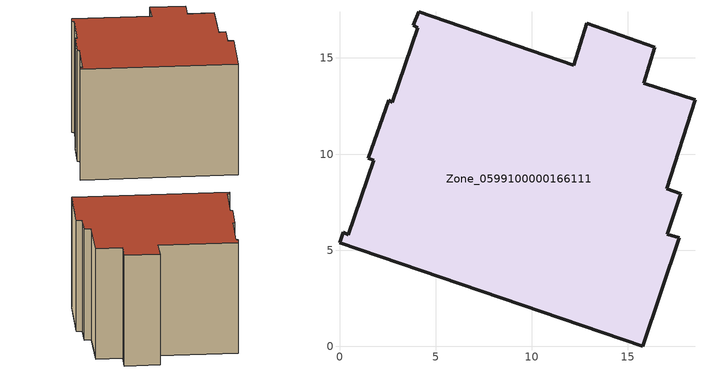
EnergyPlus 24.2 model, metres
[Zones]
Zone_0599100000166111
 floor ground (C_G): 17.66,5.65 15.79,0 0,5.4 0.2,5.93 0.45,5.81 1.78,9.68 1.49,9.79 2.55,12.79 2.75,12.69 4.07,16.57 3.85,16.71 4.13,17.41 12.17,14.62 12.85,16.81 16.41,15.57 15.81,13.68 18.49,12.84 17.03,8.2 17.76,7.95 17.05,5.83 z0.02
 wall outside (C_F): 15.81,13.68 16.41,15.57 12.85,16.81 12.17,14.62 4.13,17.41 3.85,16.71 4.07,16.57 2.75,12.69 2.55,12.79 1.49,9.79 1.78,9.68 0.45,5.81 0.2,5.93 0,5.4 15.79,0 17.66,5.65 17.05,5.83 17.76,7.95 17.03,8.2 18.49,12.84 15.81,13.68 z0.02:12.86
 roof outside (C_R): 17.03,8.2 18.49,12.84 15.81,13.68 16.41,15.57 12.85,16.81 12.17,14.62 4.13,17.41 3.85,16.71 4.07,16.57 2.75,12.69 2.55,12.79 1.49,9.79 1.78,9.68 0.45,5.81 0.2,5.93 0,5.4 15.79,0 17.66,5.65 17.05,5.83 17.76,7.95 z12.86
[BUILDING]
Pand.0599100000166111: North Axis=0; Terrain=City; Loads Convergence Tolerance Value=0.04; Temperature Convergence Tolerance Value=0.4; Solar Distribution=FullExterior; Maximum Number of Warmup Days=25; Minimum Number of Warmup Days=1
[Site:Location]
Rotterdam.The.Hague.AP_ZH_NLD Design_Conditions: Latitude=51.96; Longitude=4.45; Time Zone=1; Elevation=-4.5
[SITE:GROUNDTEMPERATURE:BUILDINGSURFACE]
18, 18, 18, 18, 18, 18, 18, 18, 18, 18, 18, 18
[MATERIAL] Thermal Absorptance=0.9; Solar Absorptance=0.7; Visible Absorptance=0.7
Name | Roughness | Thickness | Conductivity | Density | Specific Heat
G.TC.1946 | MediumSmooth | 0.15 | 1 | 540 | 1210
F.TC.1946 | Rough | 0.3 | 0.857143 | 1920 | 840
R.TC.1946 | MediumRough | 0.2 | 0.909091 | 1500 | 1000
[CONSTRUCTION]
C_G: G.TC.1946
C_F: F.TC.1946
C_R: R.TC.1946
[ZONE]
Zone_0599100000166111: Type=1; Multiplier=1; Ceiling Height=Autocalculate; Volume=Autocalculate; Floor Area=autocalculate; Part of Total Floor Area=Yes
[ZONEINFILTRATION:DESIGNFLOWRATE]
Infil_Zone_0599100000166111: Zone or ZoneList or Space or SpaceList=Zone_0599100000166111; Schedule=AlwaysOn; Design Flow Rate Calculation Method=Flow/Area; Flow Rate per Floor Area=0.003; Constant Term Coefficient=1; Temperature Term Coefficient=0; Velocity Term Coefficient=0; Velocity Squared Term Coefficient=0
[HVACTEMPLATE:ZONE:IDEALLOADSAIRSYSTEM]
Zone_0599100000166111: Maximum Heating Supply Air Temperature=50; Minimum Cooling Supply Air Temperature=13; Maximum Heating Supply Air Humidity Ratio=0.0156; Minimum Cooling Supply Air Humidity Ratio=0.0077; Heating Limit=NoLimit; Cooling Limit=NoLimit; Dehumidification Control Type=ConstantSensibleHeatRatio; Cooling Sensible Heat Ratio=0.7; Dehumidification Setpoint=60; Humidification Control Type=None; Humidification Setpoint=30; Outdoor Air Method=None; Outdoor Air Flow Rate per Person=0.00944; Outdoor Air Flow Rate per Zone Floor Area=0; Outdoor Air Flow Rate per Zone=0; Demand Controlled Ventilation Type=None; Outdoor Air Economizer Type=NoEconomizer; Heat Recovery Type=None; Sensible Heat Recovery Effectiveness=0.7; Latent Heat Recovery Effectiveness=0.65
[ZONECONTROL:THERMOSTAT]
ThermostatControl_Zone_0599100000166111: Zone or ZoneList=Zone_0599100000166111; Control Type Schedule=DualSetpointControlType; Control 1=Thermostat_Zone_0599100000166111; Temperature Difference Between Cutout And Setpoint=0
[THERMOSTATSETPOINT:DUALSETPOINT]
Thermostat_Zone_0599100000166111: Heating Setpoint Temperature Schedule=HeatingSetpoint_Zone_0599100000166111; Cooling Setpoint Temperature Schedule=CoolingSetpoint_Zone_0599100000166111
[SCHEDULE:COMPACT]
HeatingSetpoint_Zone_0599100000166111: Through: 12/31, For: AllDays, Until: 24:00, 21
CoolingSetpoint_Zone_0599100000166111: Through: 12/31, For: AllDays, Until: 24:00, 24
DualSetpointControlType: Through: 12/31, For: AllDays, Until: 24:00, 4
AlwaysOn: Through: 12/31, For: AllDays, Until: 24:00, 1
